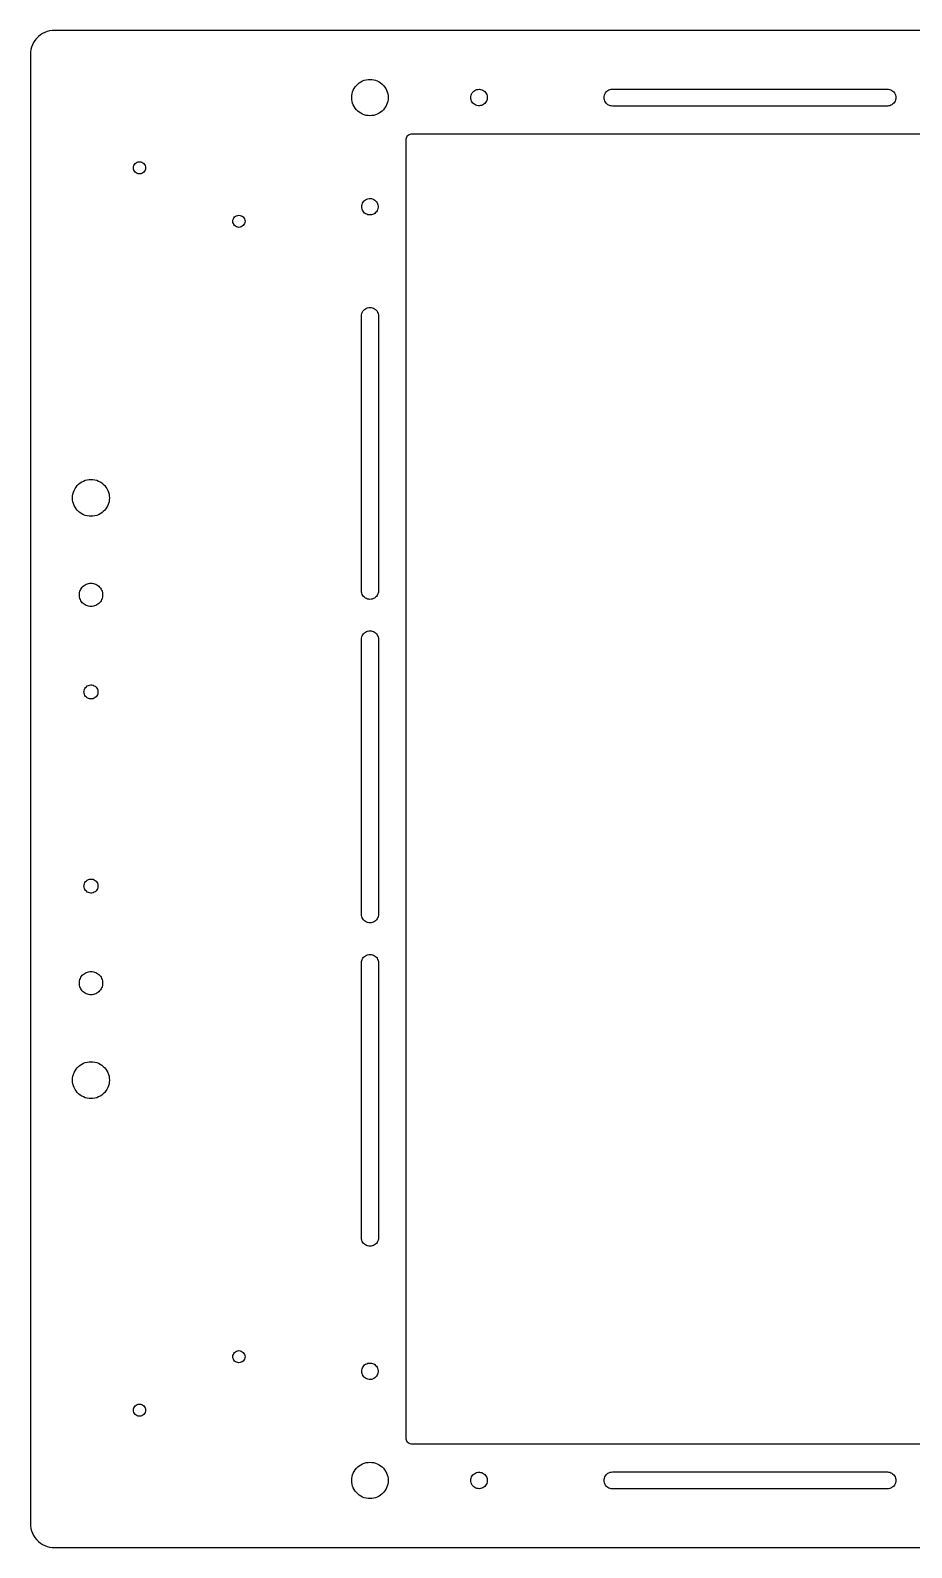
# Model space of a CAD drawing. Header units: metres. Extents: x -212 to 212, y -156 to 156.
# Drawn here: x -212.5 to -30.8, y -156.3 to 156.3 of the extents above; entities that cross this region are included whole.
import ezdxf

# ---------------------------------------------------------------- set-up
doc = ezdxf.new("R2010")
doc.units = ezdxf.units.M

msp = doc.modelspace()

# ---------------------------------------------------------------- linework, layer by layer
for p, q in [((-207.5, 156.35), (-208.023, 156.323)), ((207.5, 156.35), (-207.5, 156.35)), ((-212.068, 153.384), (-212.255, 152.895)), ((-211.83, 153.85), (-212.068, 153.384)), ((-211.545, 154.289), (-211.83, 153.85)), ((-211.216, 154.696), (-211.545, 154.289)), ((-210.846, 155.066), (-211.216, 154.696)), ((-210.439, 155.395), (-210.846, 155.066)), ((-210, 155.68), (-210.439, 155.395)), ((-209.534, 155.918), (-210, 155.68)), ((-209.045, 156.105), (-209.534, 155.918)), ((-208.54, 156.241), (-209.045, 156.105)), ((-208.023, 156.323), (-208.54, 156.241)), ((-212.473, 151.873), (-212.5, 151.35)), ((-212.5, 151.35), (-212.5, -151.35)), ((-212.391, 152.39), (-212.473, 151.873)), ((-212.255, 152.895), (-212.391, 152.39)), ((-146.066, 143.659), (-145.926, 144.025)), ((-145.926, 144.025), (-145.748, 144.375)), ((-145.748, 144.375), (-145.534, 144.704)), ((-145.534, 144.704), (-145.287, 145.009)), ((-145.287, 145.009), (-145.009, 145.287)), ((-145.009, 145.287), (-144.704, 145.534)), ((-144.704, 145.534), (-144.375, 145.748)), ((-144.375, 145.748), (-144.025, 145.926)), ((-144.025, 145.926), (-143.659, 146.066)), ((-143.659, 146.066), (-143.28, 146.168)), ((-143.28, 146.168), (-142.892, 146.229)), ((-142.892, 146.229), (-142.5, 146.25)), ((-142.5, 146.25), (-142.108, 146.229)), ((-142.108, 146.229), (-141.72, 146.168)), ((-141.72, 146.168), (-141.341, 146.066)), ((-141.341, 146.066), (-140.975, 145.926)), ((-140.975, 145.926), (-140.625, 145.748)), ((-140.625, 145.748), (-140.296, 145.534)), ((-140.296, 145.534), (-139.991, 145.287)), ((-139.991, 145.287), (-139.713, 145.009)), ((-139.713, 145.009), (-139.466, 144.704)), ((-139.466, 144.704), (-139.252, 144.375)), ((-139.252, 144.375), (-139.074, 144.025)), ((-139.074, 144.025), (-138.934, 143.659)), ((-121.087, 143.807), (-120.886, 143.951)), ((-120.886, 143.951), (-120.665, 144.065)), ((-120.665, 144.065), (-120.43, 144.145)), ((-120.43, 144.145), (-120.186, 144.19)), ((-120.186, 144.19), (-119.938, 144.199)), ((-119.938, 144.199), (-119.691, 144.172)), ((-119.691, 144.172), (-119.451, 144.109)), ((-119.451, 144.109), (-119.223, 144.012)), ((-119.223, 144.012), (-119.011, 143.883)), ((-119.011, 143.883), (-118.82, 143.724)), ((-93.646, 143.823), (-93.4461, 143.972)), ((-93.4461, 143.972), (-93.227, 144.092)), ((-93.227, 144.092), (-92.993, 144.179)), ((-92.993, 144.179), (-92.7491, 144.232)), ((-92.7491, 144.232), (-92.5, 144.25)), ((-92.5, 144.25), (-35.8333, 144.25)), ((-35.8333, 144.25), (-35.5843, 144.232)), ((-35.5843, 144.232), (-35.3403, 144.179)), ((-35.3403, 144.179), (-35.1064, 144.092)), ((-35.1064, 144.092), (-34.8872, 143.972)), ((-34.8872, 143.972), (-34.6873, 143.823)), ((-146.25, 142.5), (-146.229, 142.892)), ((-146.229, 142.108), (-146.25, 142.5)), ((-146.229, 142.892), (-146.168, 143.28)), ((-146.168, 141.72), (-146.229, 142.108)), ((-146.168, 143.28), (-146.066, 143.659)), ((-146.066, 141.341), (-146.168, 141.72)), ((-145.926, 140.975), (-146.066, 141.341)), ((-145.748, 140.625), (-145.926, 140.975)), ((-139.074, 140.975), (-139.252, 140.625)), ((-138.934, 141.341), (-139.074, 140.975)), ((-138.934, 143.659), (-138.832, 143.28)), ((-138.832, 141.72), (-138.934, 141.341)), ((-138.832, 143.28), (-138.771, 142.892)), ((-138.771, 142.108), (-138.832, 141.72)), ((-138.771, 142.892), (-138.75, 142.5)), ((-138.75, 142.5), (-138.771, 142.108)), ((-121.7, 142.5), (-121.682, 142.748)), ((-121.682, 142.252), (-121.7, 142.5)), ((-121.682, 142.748), (-121.628, 142.99)), ((-121.628, 142.01), (-121.682, 142.252)), ((-121.628, 142.99), (-121.539, 143.222)), ((-121.539, 141.778), (-121.628, 142.01)), ((-121.539, 143.222), (-121.418, 143.438)), ((-121.418, 141.562), (-121.539, 141.778)), ((-121.418, 143.438), (-121.266, 143.634)), ((-121.266, 141.366), (-121.418, 141.562)), ((-121.266, 143.634), (-121.087, 143.807)), ((-121.087, 141.193), (-121.266, 141.366)), ((-120.886, 141.049), (-121.087, 141.193)), ((-120.665, 140.935), (-120.886, 141.049)), ((-120.43, 140.855), (-120.665, 140.935)), ((-120.186, 140.81), (-120.43, 140.855)), ((-119.938, 140.801), (-120.186, 140.81)), ((-119.691, 140.828), (-119.938, 140.801)), ((-119.451, 140.891), (-119.691, 140.828)), ((-119.223, 140.988), (-119.451, 140.891)), ((-119.011, 141.117), (-119.223, 140.988)), ((-118.82, 141.276), (-119.011, 141.117)), ((-118.82, 143.724), (-118.654, 143.539)), ((-118.654, 141.461), (-118.82, 141.276)), ((-118.654, 143.539), (-118.518, 143.332)), ((-118.518, 141.668), (-118.654, 141.461)), ((-118.518, 143.332), (-118.412, 143.107)), ((-118.412, 141.893), (-118.518, 141.668)), ((-118.412, 143.107), (-118.341, 142.87)), ((-118.341, 142.13), (-118.412, 141.893)), ((-118.341, 142.87), (-118.305, 142.624)), ((-118.305, 142.376), (-118.341, 142.13)), ((-118.305, 142.624), (-118.305, 142.376)), ((-94.25, 142.5), (-94.2322, 142.749)), ((-94.2322, 142.251), (-94.25, 142.5)), ((-94.2322, 142.749), (-94.1791, 142.993)), ((-94.1791, 142.007), (-94.2322, 142.251)), ((-94.1791, 142.993), (-94.0919, 143.227)), ((-94.0919, 141.773), (-94.1791, 142.007)), ((-94.0919, 143.227), (-93.9722, 143.446)), ((-93.9722, 141.554), (-94.0919, 141.773)), ((-93.9722, 143.446), (-93.8226, 143.646)), ((-93.8226, 141.354), (-93.9722, 141.554)), ((-93.8226, 143.646), (-93.646, 143.823)), ((-93.646, 141.177), (-93.8226, 141.354)), ((-93.4461, 141.028), (-93.646, 141.177)), ((-93.227, 140.908), (-93.4461, 141.028)), ((-92.993, 140.821), (-93.227, 140.908)), ((-92.7491, 140.768), (-92.993, 140.821)), ((-92.5, 140.75), (-92.7491, 140.768)), ((-35.8333, 140.75), (-92.5, 140.75)), ((-35.5843, 140.768), (-35.8333, 140.75)), ((-35.3403, 140.821), (-35.5843, 140.768)), ((-35.1064, 140.908), (-35.3403, 140.821)), ((-34.8872, 141.028), (-35.1064, 140.908)), ((-34.6873, 141.177), (-34.8872, 141.028)), ((-34.6873, 143.823), (-34.5108, 143.646)), ((-34.5108, 141.354), (-34.6873, 141.177)), ((-34.5108, 143.646), (-34.3611, 143.446)), ((-34.3611, 141.554), (-34.5108, 141.354)), ((-34.3611, 143.446), (-34.2415, 143.227)), ((-34.2415, 141.773), (-34.3611, 141.554)), ((-34.2415, 143.227), (-34.1542, 142.993)), ((-34.1542, 142.007), (-34.2415, 141.773)), ((-34.1542, 142.993), (-34.1011, 142.749)), ((-34.1011, 142.251), (-34.1542, 142.007)), ((-34.1011, 142.749), (-34.0833, 142.5)), ((-34.0833, 142.5), (-34.1011, 142.251)), ((-145.534, 140.296), (-145.748, 140.625)), ((-145.287, 139.991), (-145.534, 140.296)), ((-145.009, 139.713), (-145.287, 139.991)), ((-144.704, 139.466), (-145.009, 139.713)), ((-144.375, 139.252), (-144.704, 139.466)), ((-144.025, 139.074), (-144.375, 139.252)), ((-143.659, 138.934), (-144.025, 139.074)), ((-143.28, 138.832), (-143.659, 138.934)), ((-142.892, 138.771), (-143.28, 138.832)), ((-142.5, 138.75), (-142.892, 138.771)), ((-142.108, 138.771), (-142.5, 138.75)), ((-141.72, 138.832), (-142.108, 138.771)), ((-141.341, 138.934), (-141.72, 138.832)), ((-140.975, 139.074), (-141.341, 138.934)), ((-140.625, 139.252), (-140.975, 139.074)), ((-140.296, 139.466), (-140.625, 139.252)), ((-139.991, 139.713), (-140.296, 139.466)), ((-139.713, 139.991), (-139.991, 139.713)), ((-139.466, 140.296), (-139.713, 139.991)), ((-139.252, 140.625), (-139.466, 140.296)), ((-134.901, 134.434), (-134.782, 134.623)), ((-134.782, 134.623), (-134.623, 134.782)), ((-134.623, 134.782), (-134.434, 134.901)), ((-134.434, 134.901), (-134.223, 134.975)), ((-134.223, 134.975), (-134, 135)), ((-134, 135), (134, 135)), ((-135, 134), (-134.975, 134.223)), ((-135, -134), (-135, 134)), ((-134.975, 134.223), (-134.901, 134.434)), ((-191.25, 128), (-191.226, 128.244)), ((-191.226, 128.244), (-191.155, 128.478)), ((-191.155, 128.478), (-191.039, 128.694)), ((-191.039, 128.694), (-190.884, 128.884)), ((-190.884, 128.884), (-190.694, 129.039)), ((-190.694, 129.039), (-190.478, 129.155)), ((-190.478, 129.155), (-190.244, 129.226)), ((-190.244, 129.226), (-190, 129.25)), ((-190, 129.25), (-189.756, 129.226)), ((-189.756, 129.226), (-189.522, 129.155)), ((-189.522, 129.155), (-189.306, 129.039)), ((-189.306, 129.039), (-189.116, 128.884)), ((-189.116, 128.884), (-188.961, 128.694)), ((-188.961, 128.694), (-188.845, 128.478)), ((-188.845, 128.478), (-188.774, 128.244)), ((-188.774, 128.244), (-188.75, 128)), ((-191.226, 127.756), (-191.25, 128)), ((-191.155, 127.522), (-191.226, 127.756)), ((-191.039, 127.306), (-191.155, 127.522)), ((-190.884, 127.116), (-191.039, 127.306)), ((-190.694, 126.961), (-190.884, 127.116)), ((-190.478, 126.845), (-190.694, 126.961)), ((-190.244, 126.774), (-190.478, 126.845)), ((-190, 126.75), (-190.244, 126.774)), ((-189.756, 126.774), (-190, 126.75)), ((-189.522, 126.845), (-189.756, 126.774)), ((-189.306, 126.961), (-189.522, 126.845)), ((-189.116, 127.116), (-189.306, 126.961)), ((-188.961, 127.306), (-189.116, 127.116)), ((-188.845, 127.522), (-188.961, 127.306)), ((-188.774, 127.756), (-188.845, 127.522)), ((-188.75, 128), (-188.774, 127.756)), ((-144.2, 120), (-144.182, 120.248)), ((-144.182, 119.752), (-144.2, 120)), ((-144.182, 120.248), (-144.128, 120.49)), ((-144.128, 119.51), (-144.182, 119.752)), ((-144.128, 120.49), (-144.039, 120.722)), ((-144.039, 119.278), (-144.128, 119.51)), ((-144.039, 120.722), (-143.918, 120.938)), ((-143.918, 119.062), (-144.039, 119.278)), ((-143.918, 120.938), (-143.766, 121.134)), ((-143.766, 118.866), (-143.918, 119.062)), ((-143.766, 121.134), (-143.587, 121.307)), ((-143.587, 118.693), (-143.766, 118.866)), ((-143.587, 121.307), (-143.386, 121.451)), ((-143.386, 121.451), (-143.165, 121.565)), ((-143.165, 121.565), (-142.93, 121.645)), ((-142.93, 121.645), (-142.686, 121.69)), ((-142.686, 121.69), (-142.438, 121.699)), ((-142.438, 121.699), (-142.191, 121.672)), ((-142.191, 121.672), (-141.951, 121.609)), ((-141.951, 121.609), (-141.723, 121.512)), ((-141.723, 121.512), (-141.511, 121.383)), ((-141.511, 121.383), (-141.32, 121.224)), ((-141.32, 121.224), (-141.154, 121.039)), ((-141.154, 118.961), (-141.32, 118.776)), ((-141.154, 121.039), (-141.018, 120.832)), ((-141.018, 119.168), (-141.154, 118.961)), ((-141.018, 120.832), (-140.912, 120.607)), ((-140.912, 119.393), (-141.018, 119.168)), ((-140.912, 120.607), (-140.841, 120.37)), ((-140.841, 119.63), (-140.912, 119.393)), ((-140.841, 120.37), (-140.805, 120.124)), ((-140.805, 119.876), (-140.841, 119.63)), ((-140.805, 120.124), (-140.805, 119.876)), ((-170.75, 117), (-170.726, 117.244)), ((-170.726, 116.756), (-170.75, 117)), ((-170.726, 117.244), (-170.655, 117.478)), ((-170.655, 116.522), (-170.726, 116.756)), ((-170.655, 117.478), (-170.539, 117.694)), ((-170.539, 116.306), (-170.655, 116.522)), ((-170.539, 117.694), (-170.384, 117.884)), ((-170.384, 116.116), (-170.539, 116.306)), ((-170.384, 117.884), (-170.194, 118.039)), ((-170.194, 115.961), (-170.384, 116.116)), ((-170.194, 118.039), (-169.978, 118.155)), ((-169.978, 115.845), (-170.194, 115.961)), ((-169.978, 118.155), (-169.744, 118.226)), ((-169.744, 115.774), (-169.978, 115.845)), ((-169.744, 118.226), (-169.5, 118.25)), ((-169.5, 115.75), (-169.744, 115.774)), ((-169.5, 118.25), (-169.256, 118.226)), ((-169.256, 115.774), (-169.5, 115.75)), ((-169.256, 118.226), (-169.022, 118.155)), ((-169.022, 115.845), (-169.256, 115.774)), ((-169.022, 118.155), (-168.806, 118.039)), ((-168.806, 115.961), (-169.022, 115.845)), ((-168.806, 118.039), (-168.616, 117.884)), ((-168.616, 116.116), (-168.806, 115.961)), ((-168.616, 117.884), (-168.461, 117.694)), ((-168.461, 116.306), (-168.616, 116.116)), ((-168.461, 117.694), (-168.345, 117.478)), ((-168.345, 116.522), (-168.461, 116.306)), ((-168.345, 117.478), (-168.274, 117.244)), ((-168.274, 116.756), (-168.345, 116.522)), ((-168.274, 117.244), (-168.25, 117)), ((-168.25, 117), (-168.274, 116.756)), ((-143.386, 118.549), (-143.587, 118.693)), ((-143.165, 118.435), (-143.386, 118.549)), ((-142.93, 118.355), (-143.165, 118.435)), ((-142.686, 118.31), (-142.93, 118.355)), ((-142.438, 118.301), (-142.686, 118.31)), ((-142.191, 118.328), (-142.438, 118.301)), ((-141.951, 118.391), (-142.191, 118.328)), ((-141.723, 118.488), (-141.951, 118.391)), ((-141.511, 118.617), (-141.723, 118.488)), ((-141.32, 118.776), (-141.511, 118.617)), ((-144.25, 97.5), (-144.232, 97.7491)), ((-144.25, 40.8333), (-144.25, 97.5)), ((-144.232, 97.7491), (-144.179, 97.993)), ((-144.179, 97.993), (-144.092, 98.227)), ((-144.092, 98.227), (-143.972, 98.4461)), ((-143.972, 98.4461), (-143.823, 98.646)), ((-143.823, 98.646), (-143.646, 98.8226)), ((-143.646, 98.8226), (-143.446, 98.9722)), ((-143.446, 98.9722), (-143.227, 99.0919)), ((-143.227, 99.0919), (-142.993, 99.1791)), ((-142.993, 99.1791), (-142.749, 99.2322)), ((-142.749, 99.2322), (-142.5, 99.25)), ((-142.5, 99.25), (-142.251, 99.2322)), ((-142.251, 99.2322), (-142.007, 99.1791)), ((-142.007, 99.1791), (-141.773, 99.0919)), ((-141.773, 99.0919), (-141.554, 98.9722)), ((-141.554, 98.9722), (-141.354, 98.8226)), ((-141.354, 98.8226), (-141.177, 98.646)), ((-141.177, 98.646), (-141.028, 98.4461)), ((-141.028, 98.4461), (-140.908, 98.227)), ((-140.908, 98.227), (-140.821, 97.993)), ((-140.821, 97.993), (-140.768, 97.7491)), ((-140.768, 97.7491), (-140.75, 97.5)), ((-140.75, 97.5), (-140.75, 40.8333)), ((-203.074, 62.2336), (-202.824, 62.5427)), ((-202.824, 62.5427), (-202.543, 62.8239)), ((-202.543, 62.8239), (-202.234, 63.0743)), ((-202.234, 63.0743), (-201.9, 63.2909)), ((-201.9, 63.2909), (-201.546, 63.4715)), ((-201.546, 63.4715), (-201.174, 63.614)), ((-201.174, 63.614), (-200.79, 63.7169)), ((-200.79, 63.7169), (-200.397, 63.7792)), ((-200.397, 63.7792), (-200, 63.8)), ((-200, 63.8), (-199.603, 63.7792)), ((-199.603, 63.7792), (-199.21, 63.7169)), ((-199.21, 63.7169), (-198.826, 63.614)), ((-198.826, 63.614), (-198.454, 63.4715)), ((-198.454, 63.4715), (-198.1, 63.2909)), ((-198.1, 63.2909), (-197.766, 63.0743)), ((-197.766, 63.0743), (-197.457, 62.8239)), ((-197.457, 62.8239), (-197.176, 62.5427)), ((-197.176, 62.5427), (-196.926, 62.2336)), ((-203.8, 60), (-203.779, 60.3972)), ((-203.779, 59.6028), (-203.8, 60)), ((-203.779, 60.3972), (-203.717, 60.7901)), ((-203.717, 59.2099), (-203.779, 59.6028)), ((-203.717, 60.7901), (-203.614, 61.1743)), ((-203.614, 61.1743), (-203.471, 61.5456)), ((-203.471, 61.5456), (-203.291, 61.9)), ((-203.291, 61.9), (-203.074, 62.2336)), ((-196.926, 62.2336), (-196.709, 61.9)), ((-196.709, 61.9), (-196.529, 61.5456)), ((-196.529, 61.5456), (-196.386, 61.1743)), ((-196.386, 61.1743), (-196.283, 60.7901)), ((-196.283, 60.7901), (-196.221, 60.3972)), ((-196.221, 59.6028), (-196.283, 59.2099)), ((-196.221, 60.3972), (-196.2, 60)), ((-196.2, 60), (-196.221, 59.6028)), ((-203.614, 58.8257), (-203.717, 59.2099)), ((-203.471, 58.4544), (-203.614, 58.8257)), ((-203.291, 58.1), (-203.471, 58.4544)), ((-203.074, 57.7664), (-203.291, 58.1)), ((-202.824, 57.4573), (-203.074, 57.7664)), ((-202.543, 57.176), (-202.824, 57.4573)), ((-202.234, 56.9257), (-202.543, 57.176)), ((-201.9, 56.7091), (-202.234, 56.9257)), ((-201.546, 56.5285), (-201.9, 56.7091)), ((-201.174, 56.386), (-201.546, 56.5285)), ((-200.79, 56.283), (-201.174, 56.386)), ((-198.826, 56.386), (-199.21, 56.283)), ((-198.454, 56.5285), (-198.826, 56.386)), ((-198.1, 56.7091), (-198.454, 56.5285)), ((-197.766, 56.9257), (-198.1, 56.7091)), ((-197.457, 57.176), (-197.766, 56.9257)), ((-197.176, 57.4573), (-197.457, 57.176)), ((-196.926, 57.7664), (-197.176, 57.4573)), ((-196.709, 58.1), (-196.926, 57.7664)), ((-196.529, 58.4544), (-196.709, 58.1)), ((-196.386, 58.8257), (-196.529, 58.4544)), ((-196.283, 59.2099), (-196.386, 58.8257)), ((-200.397, 56.2208), (-200.79, 56.283)), ((-200, 56.2), (-200.397, 56.2208)), ((-199.603, 56.2208), (-200, 56.2)), ((-199.21, 56.283), (-199.603, 56.2208)), ((-202.348, 40.499), (-202.283, 40.7416)), ((-202.283, 40.7416), (-202.193, 40.9762)), ((-202.193, 40.9762), (-202.078, 41.2)), ((-202.078, 41.2), (-201.942, 41.4107)), ((-201.942, 41.4107), (-201.784, 41.6059)), ((-201.784, 41.6059), (-201.606, 41.7835)), ((-201.606, 41.7835), (-201.411, 41.9416)), ((-201.411, 41.9416), (-201.2, 42.0785)), ((-201.2, 42.0785), (-200.976, 42.1925)), ((-200.976, 42.1925), (-200.742, 42.2825)), ((-200.742, 42.2825), (-200.499, 42.3475)), ((-200.499, 42.3475), (-200.251, 42.3868)), ((-200.251, 42.3868), (-200, 42.4)), ((-200, 42.4), (-199.749, 42.3868)), ((-199.749, 42.3868), (-199.501, 42.3475)), ((-199.501, 42.3475), (-199.258, 42.2825)), ((-199.258, 42.2825), (-199.024, 42.1925)), ((-199.024, 42.1925), (-198.8, 42.0785)), ((-198.8, 42.0785), (-198.589, 41.9416)), ((-198.589, 41.9416), (-198.394, 41.7835)), ((-198.394, 41.7835), (-198.216, 41.6059)), ((-198.216, 41.6059), (-198.058, 41.4107)), ((-198.058, 41.4107), (-197.922, 41.2)), ((-197.922, 41.2), (-197.807, 40.9762)), ((-197.807, 40.9762), (-197.717, 40.7416)), ((-197.717, 40.7416), (-197.652, 40.499)), ((-144.232, 40.5843), (-144.25, 40.8333)), ((-140.75, 40.8333), (-140.768, 40.5843)), ((-202.4, 40), (-202.387, 40.2509)), ((-202.387, 39.7491), (-202.4, 40)), ((-202.387, 40.2509), (-202.348, 40.499)), ((-202.348, 39.501), (-202.387, 39.7491)), ((-202.283, 39.2583), (-202.348, 39.501)), ((-202.193, 39.0238), (-202.283, 39.2583)), ((-202.078, 38.8), (-202.193, 39.0238)), ((-201.942, 38.5893), (-202.078, 38.8)), ((-201.784, 38.3941), (-201.942, 38.5893)), ((-201.606, 38.2164), (-201.784, 38.3941)), ((-201.411, 38.0583), (-201.606, 38.2164)), ((-201.2, 37.9215), (-201.411, 38.0583)), ((-200.976, 37.8075), (-201.2, 37.9215)), ((-200.742, 37.7175), (-200.976, 37.8075)), ((-200.499, 37.6524), (-200.742, 37.7175)), ((-200.251, 37.6131), (-200.499, 37.6524)), ((-200, 37.6), (-200.251, 37.6131)), ((-199.749, 37.6131), (-200, 37.6)), ((-199.501, 37.6524), (-199.749, 37.6131)), ((-199.258, 37.7175), (-199.501, 37.6524)), ((-199.024, 37.8075), (-199.258, 37.7175)), ((-198.8, 37.9215), (-199.024, 37.8075)), ((-198.589, 38.0583), (-198.8, 37.9215)), ((-198.394, 38.2164), (-198.589, 38.0583)), ((-198.216, 38.3941), (-198.394, 38.2164)), ((-198.058, 38.5893), (-198.216, 38.3941)), ((-197.922, 38.8), (-198.058, 38.5893)), ((-197.807, 39.0238), (-197.922, 38.8)), ((-197.717, 39.2583), (-197.807, 39.0238)), ((-197.652, 39.501), (-197.717, 39.2583)), ((-197.652, 40.499), (-197.613, 40.2509)), ((-197.613, 39.7491), (-197.652, 39.501)), ((-197.613, 40.2509), (-197.6, 40)), ((-197.6, 40), (-197.613, 39.7491)), ((-144.179, 40.3403), (-144.232, 40.5843)), ((-144.092, 40.1064), (-144.179, 40.3403)), ((-143.972, 39.8872), (-144.092, 40.1064)), ((-143.823, 39.6873), (-143.972, 39.8872)), ((-143.646, 39.5108), (-143.823, 39.6873)), ((-143.446, 39.3611), (-143.646, 39.5108)), ((-143.227, 39.2415), (-143.446, 39.3611)), ((-142.993, 39.1542), (-143.227, 39.2415)), ((-142.749, 39.1011), (-142.993, 39.1542)), ((-142.5, 39.0833), (-142.749, 39.1011)), ((-142.251, 39.1011), (-142.5, 39.0833)), ((-142.007, 39.1542), (-142.251, 39.1011)), ((-141.773, 39.2415), (-142.007, 39.1542)), ((-141.554, 39.3611), (-141.773, 39.2415)), ((-141.354, 39.5108), (-141.554, 39.3611)), ((-141.177, 39.6873), (-141.354, 39.5108)), ((-141.028, 39.8872), (-141.177, 39.6873)), ((-140.908, 40.1064), (-141.028, 39.8872)), ((-140.821, 40.3403), (-140.908, 40.1064)), ((-140.768, 40.5843), (-140.821, 40.3403)), ((-144.232, 31.0824), (-144.179, 31.3264)), ((-144.179, 31.3264), (-144.092, 31.5603)), ((-144.092, 31.5603), (-143.972, 31.7794)), ((-143.972, 31.7794), (-143.823, 31.9793)), ((-143.823, 31.9793), (-143.646, 32.1559)), ((-143.646, 32.1559), (-143.446, 32.3055)), ((-143.446, 32.3055), (-143.227, 32.4252)), ((-143.227, 32.4252), (-142.993, 32.5124)), ((-142.993, 32.5124), (-142.749, 32.5655)), ((-142.749, 32.5655), (-142.5, 32.5833)), ((-142.5, 32.5833), (-142.251, 32.5655)), ((-142.251, 32.5655), (-142.007, 32.5124)), ((-142.007, 32.5124), (-141.773, 32.4252)), ((-141.773, 32.4252), (-141.554, 32.3055)), ((-141.554, 32.3055), (-141.354, 32.1559)), ((-141.354, 32.1559), (-141.177, 31.9793)), ((-141.177, 31.9793), (-141.028, 31.7794)), ((-141.028, 31.7794), (-140.908, 31.5603)), ((-140.908, 31.5603), (-140.821, 31.3264)), ((-140.821, 31.3264), (-140.768, 31.0824)), ((-144.25, 30.8333), (-144.232, 31.0824)), ((-144.25, -25.8333), (-144.25, 30.8333)), ((-140.768, 31.0824), (-140.75, 30.8333)), ((-140.75, 30.8333), (-140.75, -25.8333)), ((-201.45, 20), (-201.429, 20.245)), ((-201.429, 19.7549), (-201.45, 20)), ((-201.429, 20.245), (-201.367, 20.483)), ((-201.367, 19.5169), (-201.429, 19.7549)), ((-201.367, 20.483), (-201.266, 20.7072)), ((-201.266, 19.2928), (-201.367, 19.5169)), ((-201.266, 20.7072), (-201.128, 20.9109)), ((-201.128, 19.0891), (-201.266, 19.2928)), ((-201.128, 20.9109), (-200.958, 21.0885)), ((-200.958, 18.9115), (-201.128, 19.0891)), ((-200.958, 21.0885), (-200.76, 21.2347)), ((-200.76, 18.7653), (-200.958, 18.9115)), ((-200.76, 21.2347), (-200.541, 21.3454)), ((-200.541, 18.6546), (-200.76, 18.7653)), ((-200.541, 21.3454), (-200.305, 21.4174)), ((-200.305, 21.4174), (-200.062, 21.4487)), ((-200.062, 21.4487), (-199.816, 21.4382)), ((-199.816, 21.4382), (-199.575, 21.3864)), ((-199.575, 21.3864), (-199.347, 21.2947)), ((-199.347, 21.2947), (-199.138, 21.1658)), ((-199.138, 18.8342), (-199.347, 18.7052)), ((-199.138, 21.1658), (-198.953, 21.0033)), ((-198.953, 18.9967), (-199.138, 18.8342)), ((-198.953, 21.0033), (-198.799, 20.812)), ((-198.799, 19.188), (-198.953, 18.9967)), ((-198.799, 20.812), (-198.679, 20.5972)), ((-198.679, 19.4027), (-198.799, 19.188)), ((-198.679, 20.5972), (-198.597, 20.3654)), ((-198.597, 19.6346), (-198.679, 19.4027)), ((-198.597, 20.3654), (-198.555, 20.123)), ((-198.555, 19.877), (-198.597, 19.6346)), ((-198.555, 20.123), (-198.555, 19.877)), ((-200.305, 18.5825), (-200.541, 18.6546)), ((-200.062, 18.5513), (-200.305, 18.5825)), ((-199.816, 18.5617), (-200.062, 18.5513)), ((-199.575, 18.6136), (-199.816, 18.5617)), ((-199.347, 18.7052), (-199.575, 18.6136)), ((-200.76, -18.7653), (-200.541, -18.6546)), ((-200.541, -18.6546), (-200.305, -18.5825)), ((-200.305, -18.5825), (-200.062, -18.5513)), ((-200.062, -18.5513), (-199.816, -18.5617)), ((-199.816, -18.5617), (-199.575, -18.6136)), ((-199.575, -18.6136), (-199.347, -18.7052)), ((-199.347, -18.7052), (-199.138, -18.8342)), ((-201.45, -20), (-201.429, -19.7549)), ((-201.429, -20.245), (-201.45, -20)), ((-201.429, -19.7549), (-201.367, -19.5169)), ((-201.367, -20.483), (-201.429, -20.245)), ((-201.367, -19.5169), (-201.266, -19.2928)), ((-201.266, -20.7072), (-201.367, -20.483)), ((-201.266, -19.2928), (-201.128, -19.0891)), ((-201.128, -20.9109), (-201.266, -20.7072)), ((-201.128, -19.0891), (-200.958, -18.9115)), ((-200.958, -21.0885), (-201.128, -20.9109)), ((-200.958, -18.9115), (-200.76, -18.7653)), ((-200.76, -21.2347), (-200.958, -21.0885)), ((-200.541, -21.3454), (-200.76, -21.2347)), ((-200.305, -21.4174), (-200.541, -21.3454)), ((-200.062, -21.4487), (-200.305, -21.4174)), ((-199.816, -21.4382), (-200.062, -21.4487)), ((-199.575, -21.3864), (-199.816, -21.4382)), ((-199.347, -21.2947), (-199.575, -21.3864)), ((-199.138, -21.1658), (-199.347, -21.2947)), ((-199.138, -18.8342), (-198.953, -18.9967)), ((-198.953, -21.0033), (-199.138, -21.1658)), ((-198.953, -18.9967), (-198.799, -19.188)), ((-198.799, -20.812), (-198.953, -21.0033)), ((-198.799, -19.188), (-198.679, -19.4027)), ((-198.679, -20.5972), (-198.799, -20.812)), ((-198.679, -19.4027), (-198.597, -19.6346)), ((-198.597, -20.3654), (-198.679, -20.5972)), ((-198.597, -19.6346), (-198.555, -19.877)), ((-198.555, -20.123), (-198.597, -20.3654)), ((-198.555, -19.877), (-198.555, -20.123)), ((-144.232, -26.0824), (-144.25, -25.8333)), ((-144.179, -26.3264), (-144.232, -26.0824)), ((-144.092, -26.5603), (-144.179, -26.3264)), ((-143.972, -26.7794), (-144.092, -26.5603)), ((-143.823, -26.9793), (-143.972, -26.7794)), ((-143.646, -27.1559), (-143.823, -26.9793)), ((-143.446, -27.3055), (-143.646, -27.1559)), ((-143.227, -27.4252), (-143.446, -27.3055)), ((-142.993, -27.5124), (-143.227, -27.4252)), ((-142.749, -27.5655), (-142.993, -27.5124)), ((-142.5, -27.5833), (-142.749, -27.5655)), ((-142.251, -27.5655), (-142.5, -27.5833)), ((-142.007, -27.5124), (-142.251, -27.5655)), ((-141.773, -27.4252), (-142.007, -27.5124)), ((-141.554, -27.3055), (-141.773, -27.4252)), ((-141.354, -27.1559), (-141.554, -27.3055)), ((-141.177, -26.9793), (-141.354, -27.1559)), ((-141.028, -26.7794), (-141.177, -26.9793)), ((-140.908, -26.5603), (-141.028, -26.7794)), ((-140.821, -26.3264), (-140.908, -26.5603)), ((-140.768, -26.0824), (-140.821, -26.3264)), ((-140.75, -25.8333), (-140.768, -26.0824)), ((-143.646, -34.5108), (-143.446, -34.3611)), ((-143.446, -34.3611), (-143.227, -34.2415)), ((-143.227, -34.2415), (-142.993, -34.1542)), ((-142.993, -34.1542), (-142.749, -34.1011)), ((-142.749, -34.1011), (-142.5, -34.0833)), ((-142.5, -34.0833), (-142.251, -34.1011)), ((-142.251, -34.1011), (-142.007, -34.1542)), ((-142.007, -34.1542), (-141.773, -34.2415)), ((-141.773, -34.2415), (-141.554, -34.3611)), ((-141.554, -34.3611), (-141.354, -34.5108)), ((-144.25, -35.8333), (-144.232, -35.5843)), ((-144.25, -92.5), (-144.25, -35.8333)), ((-144.232, -35.5843), (-144.179, -35.3403)), ((-144.179, -35.3403), (-144.092, -35.1064)), ((-144.092, -35.1064), (-143.972, -34.8872)), ((-143.972, -34.8872), (-143.823, -34.6873)), ((-143.823, -34.6873), (-143.646, -34.5108)), ((-141.354, -34.5108), (-141.177, -34.6873)), ((-141.177, -34.6873), (-141.028, -34.8872)), ((-141.028, -34.8872), (-140.908, -35.1064)), ((-140.908, -35.1064), (-140.821, -35.3403)), ((-140.821, -35.3403), (-140.768, -35.5843)), ((-140.768, -35.5843), (-140.75, -35.8333)), ((-140.75, -35.8333), (-140.75, -92.5)), ((-202.4, -40), (-202.387, -39.7491)), ((-202.387, -40.2509), (-202.4, -40)), ((-202.387, -39.7491), (-202.348, -39.501)), ((-202.348, -40.499), (-202.387, -40.2509)), ((-202.348, -39.501), (-202.283, -39.2583)), ((-202.283, -40.7416), (-202.348, -40.499)), ((-202.283, -39.2583), (-202.193, -39.0238)), ((-202.193, -39.0238), (-202.078, -38.8)), ((-202.078, -38.8), (-201.942, -38.5893)), ((-201.942, -38.5893), (-201.784, -38.3941)), ((-201.784, -38.3941), (-201.606, -38.2164)), ((-201.606, -38.2164), (-201.411, -38.0583)), ((-201.411, -38.0583), (-201.2, -37.9215)), ((-201.2, -37.9215), (-200.976, -37.8075)), ((-200.976, -37.8075), (-200.742, -37.7175)), ((-200.742, -37.7175), (-200.499, -37.6524)), ((-200.499, -37.6524), (-200.251, -37.6131)), ((-200.251, -37.6131), (-200, -37.6)), ((-200, -37.6), (-199.749, -37.6131)), ((-199.749, -37.6131), (-199.501, -37.6524)), ((-199.501, -37.6524), (-199.258, -37.7175)), ((-199.258, -37.7175), (-199.024, -37.8075)), ((-199.024, -37.8075), (-198.8, -37.9215)), ((-198.8, -37.9215), (-198.589, -38.0583)), ((-198.589, -38.0583), (-198.394, -38.2164)), ((-198.394, -38.2164), (-198.216, -38.3941)), ((-198.216, -38.3941), (-198.058, -38.5893)), ((-198.058, -38.5893), (-197.922, -38.8)), ((-197.922, -38.8), (-197.807, -39.0238)), ((-197.807, -39.0238), (-197.717, -39.2583)), ((-197.717, -39.2583), (-197.652, -39.501)), ((-197.652, -40.499), (-197.717, -40.7416)), ((-197.652, -39.501), (-197.613, -39.7491)), ((-197.613, -40.2509), (-197.652, -40.499)), ((-197.613, -39.7491), (-197.6, -40)), ((-197.6, -40), (-197.613, -40.2509)), ((-202.193, -40.9762), (-202.283, -40.7416)), ((-202.078, -41.2), (-202.193, -40.9762)), ((-201.942, -41.4107), (-202.078, -41.2)), ((-201.784, -41.6059), (-201.942, -41.4107)), ((-201.606, -41.7835), (-201.784, -41.6059)), ((-201.411, -41.9416), (-201.606, -41.7835)), ((-201.2, -42.0785), (-201.411, -41.9416)), ((-200.976, -42.1925), (-201.2, -42.0785)), ((-200.742, -42.2825), (-200.976, -42.1925)), ((-200.499, -42.3475), (-200.742, -42.2825)), ((-200.251, -42.3868), (-200.499, -42.3475)), ((-200, -42.4), (-200.251, -42.3868)), ((-199.749, -42.3868), (-200, -42.4)), ((-199.501, -42.3475), (-199.749, -42.3868)), ((-199.258, -42.2825), (-199.501, -42.3475)), ((-199.024, -42.1925), (-199.258, -42.2825)), ((-198.8, -42.0785), (-199.024, -42.1925)), ((-198.589, -41.9416), (-198.8, -42.0785)), ((-198.394, -41.7835), (-198.589, -41.9416)), ((-198.216, -41.6059), (-198.394, -41.7835)), ((-198.058, -41.4107), (-198.216, -41.6059)), ((-197.922, -41.2), (-198.058, -41.4107)), ((-197.807, -40.9762), (-197.922, -41.2)), ((-197.717, -40.7416), (-197.807, -40.9762)), ((-201.174, -56.386), (-200.79, -56.283)), ((-200.79, -56.283), (-200.397, -56.2208)), ((-200.397, -56.2208), (-200, -56.2)), ((-200, -56.2), (-199.603, -56.2208)), ((-199.603, -56.2208), (-199.21, -56.283)), ((-199.21, -56.283), (-198.826, -56.386)), ((-203.779, -59.6028), (-203.717, -59.2099)), ((-203.717, -59.2099), (-203.614, -58.8257)), ((-203.614, -58.8257), (-203.471, -58.4544)), ((-203.471, -58.4544), (-203.291, -58.1)), ((-203.291, -58.1), (-203.074, -57.7664)), ((-203.074, -57.7664), (-202.824, -57.4573)), ((-202.824, -57.4573), (-202.543, -57.176)), ((-202.543, -57.176), (-202.234, -56.9257)), ((-202.234, -56.9257), (-201.9, -56.7091)), ((-201.9, -56.7091), (-201.546, -56.5285)), ((-201.546, -56.5285), (-201.174, -56.386)), ((-198.826, -56.386), (-198.454, -56.5285)), ((-198.454, -56.5285), (-198.1, -56.7091)), ((-198.1, -56.7091), (-197.766, -56.9257)), ((-197.766, -56.9257), (-197.457, -57.176)), ((-197.457, -57.176), (-197.176, -57.4573)), ((-197.176, -57.4573), (-196.926, -57.7664)), ((-196.926, -57.7664), (-196.709, -58.1)), ((-196.709, -58.1), (-196.529, -58.4544)), ((-196.529, -58.4544), (-196.386, -58.8257)), ((-196.386, -58.8257), (-196.283, -59.2099)), ((-196.283, -59.2099), (-196.221, -59.6028)), ((-203.8, -60), (-203.779, -59.6028)), ((-203.779, -60.3972), (-203.8, -60)), ((-203.717, -60.7901), (-203.779, -60.3972)), ((-203.614, -61.1743), (-203.717, -60.7901)), ((-203.471, -61.5456), (-203.614, -61.1743)), ((-203.291, -61.9), (-203.471, -61.5456)), ((-203.074, -62.2336), (-203.291, -61.9)), ((-202.824, -62.5427), (-203.074, -62.2336)), ((-196.926, -62.2336), (-197.176, -62.5427)), ((-196.709, -61.9), (-196.926, -62.2336)), ((-196.529, -61.5456), (-196.709, -61.9)), ((-196.386, -61.1743), (-196.529, -61.5456)), ((-196.283, -60.7901), (-196.386, -61.1743)), ((-196.221, -60.3972), (-196.283, -60.7901)), ((-196.221, -59.6028), (-196.2, -60)), ((-196.2, -60), (-196.221, -60.3972)), ((-202.543, -62.8239), (-202.824, -62.5427)), ((-202.234, -63.0743), (-202.543, -62.8239)), ((-201.9, -63.2909), (-202.234, -63.0743)), ((-201.546, -63.4715), (-201.9, -63.2909)), ((-201.174, -63.614), (-201.546, -63.4715)), ((-200.79, -63.7169), (-201.174, -63.614)), ((-200.397, -63.7792), (-200.79, -63.7169)), ((-200, -63.8), (-200.397, -63.7792)), ((-199.603, -63.7792), (-200, -63.8)), ((-199.21, -63.7169), (-199.603, -63.7792)), ((-198.826, -63.614), (-199.21, -63.7169)), ((-198.454, -63.4715), (-198.826, -63.614)), ((-198.1, -63.2909), (-198.454, -63.4715)), ((-197.766, -63.0743), (-198.1, -63.2909)), ((-197.457, -62.8239), (-197.766, -63.0743)), ((-197.176, -62.5427), (-197.457, -62.8239)), ((-144.232, -92.7491), (-144.25, -92.5)), ((-144.179, -92.993), (-144.232, -92.7491)), ((-144.092, -93.227), (-144.179, -92.993)), ((-143.972, -93.4461), (-144.092, -93.227)), ((-143.823, -93.646), (-143.972, -93.4461)), ((-143.646, -93.8226), (-143.823, -93.646)), ((-141.177, -93.646), (-141.354, -93.8226)), ((-141.028, -93.4461), (-141.177, -93.646)), ((-140.908, -93.227), (-141.028, -93.4461)), ((-140.821, -92.993), (-140.908, -93.227)), ((-140.768, -92.7491), (-140.821, -92.993)), ((-140.75, -92.5), (-140.768, -92.7491)), ((-143.446, -93.9722), (-143.646, -93.8226)), ((-143.227, -94.0919), (-143.446, -93.9722)), ((-142.993, -94.1791), (-143.227, -94.0919)), ((-142.749, -94.2322), (-142.993, -94.1791)), ((-142.5, -94.25), (-142.749, -94.2322)), ((-142.251, -94.2322), (-142.5, -94.25)), ((-142.007, -94.1791), (-142.251, -94.2322)), ((-141.773, -94.0919), (-142.007, -94.1791)), ((-141.554, -93.9722), (-141.773, -94.0919)), ((-141.354, -93.8226), (-141.554, -93.9722)), ((-170.75, -117), (-170.726, -116.756)), ((-170.726, -117.244), (-170.75, -117)), ((-170.726, -116.756), (-170.655, -116.522)), ((-170.655, -117.478), (-170.726, -117.244)), ((-170.655, -116.522), (-170.539, -116.306)), ((-170.539, -117.694), (-170.655, -117.478)), ((-170.539, -116.306), (-170.384, -116.116)), ((-170.384, -117.884), (-170.539, -117.694)), ((-170.384, -116.116), (-170.194, -115.961)), ((-170.194, -118.039), (-170.384, -117.884)), ((-170.194, -115.961), (-169.978, -115.845)), ((-169.978, -118.155), (-170.194, -118.039)), ((-169.978, -115.845), (-169.744, -115.774)), ((-169.744, -118.226), (-169.978, -118.155)), ((-169.744, -115.774), (-169.5, -115.75)), ((-169.5, -118.25), (-169.744, -118.226)), ((-169.5, -115.75), (-169.256, -115.774)), ((-169.256, -118.226), (-169.5, -118.25)), ((-169.256, -115.774), (-169.022, -115.845)), ((-169.022, -118.155), (-169.256, -118.226)), ((-169.022, -115.845), (-168.806, -115.961)), ((-168.806, -118.039), (-169.022, -118.155)), ((-168.806, -115.961), (-168.616, -116.116)), ((-168.616, -117.884), (-168.806, -118.039)), ((-168.616, -116.116), (-168.461, -116.306)), ((-168.461, -117.694), (-168.616, -117.884)), ((-168.461, -116.306), (-168.345, -116.522)), ((-168.345, -117.478), (-168.461, -117.694)), ((-168.345, -116.522), (-168.274, -116.756)), ((-168.274, -117.244), (-168.345, -117.478)), ((-168.274, -116.756), (-168.25, -117)), ((-168.25, -117), (-168.274, -117.244)), ((-143.766, -118.866), (-143.587, -118.693)), ((-143.587, -118.693), (-143.386, -118.549)), ((-143.386, -118.549), (-143.165, -118.435)), ((-143.165, -118.435), (-142.93, -118.355)), ((-142.93, -118.355), (-142.686, -118.31)), ((-142.686, -118.31), (-142.438, -118.301)), ((-142.438, -118.301), (-142.191, -118.328)), ((-142.191, -118.328), (-141.951, -118.391)), ((-141.951, -118.391), (-141.723, -118.488)), ((-141.723, -118.488), (-141.511, -118.617)), ((-141.511, -118.617), (-141.32, -118.776)), ((-141.32, -118.776), (-141.154, -118.961)), ((-144.2, -120), (-144.182, -119.752)), ((-144.182, -120.248), (-144.2, -120)), ((-144.182, -119.752), (-144.128, -119.51)), ((-144.128, -120.49), (-144.182, -120.248)), ((-144.128, -119.51), (-144.039, -119.278)), ((-144.039, -120.722), (-144.128, -120.49)), ((-144.039, -119.278), (-143.918, -119.062)), ((-143.918, -120.938), (-144.039, -120.722)), ((-143.918, -119.062), (-143.766, -118.866)), ((-143.766, -121.134), (-143.918, -120.938)), ((-143.587, -121.307), (-143.766, -121.134)), ((-143.386, -121.451), (-143.587, -121.307)), ((-143.165, -121.565), (-143.386, -121.451)), ((-142.93, -121.645), (-143.165, -121.565)), ((-142.686, -121.69), (-142.93, -121.645)), ((-142.438, -121.699), (-142.686, -121.69)), ((-142.191, -121.672), (-142.438, -121.699)), ((-141.951, -121.609), (-142.191, -121.672)), ((-141.723, -121.512), (-141.951, -121.609)), ((-141.511, -121.383), (-141.723, -121.512)), ((-141.32, -121.224), (-141.511, -121.383)), ((-141.154, -121.039), (-141.32, -121.224)), ((-141.154, -118.961), (-141.018, -119.168)), ((-141.018, -120.832), (-141.154, -121.039)), ((-141.018, -119.168), (-140.912, -119.393)), ((-140.912, -120.607), (-141.018, -120.832)), ((-140.912, -119.393), (-140.841, -119.63)), ((-140.841, -120.37), (-140.912, -120.607)), ((-140.841, -119.63), (-140.805, -119.876)), ((-140.805, -120.124), (-140.841, -120.37)), ((-140.805, -119.876), (-140.805, -120.124)), ((-191.25, -128), (-191.226, -127.756)), ((-191.226, -128.244), (-191.25, -128)), ((-191.226, -127.756), (-191.155, -127.522)), ((-191.155, -127.522), (-191.039, -127.306)), ((-191.039, -127.306), (-190.884, -127.116)), ((-190.884, -127.116), (-190.694, -126.961)), ((-190.694, -126.961), (-190.478, -126.845)), ((-190.478, -126.845), (-190.244, -126.774)), ((-190.244, -126.774), (-190, -126.75)), ((-190, -126.75), (-189.756, -126.774)), ((-189.756, -126.774), (-189.522, -126.845)), ((-189.522, -126.845), (-189.306, -126.961)), ((-189.306, -126.961), (-189.116, -127.116)), ((-189.116, -127.116), (-188.961, -127.306)), ((-188.961, -127.306), (-188.845, -127.522)), ((-188.845, -127.522), (-188.774, -127.756)), ((-188.774, -127.756), (-188.75, -128)), ((-188.75, -128), (-188.774, -128.244)), ((-191.155, -128.478), (-191.226, -128.244)), ((-191.039, -128.694), (-191.155, -128.478)), ((-190.884, -128.884), (-191.039, -128.694)), ((-190.694, -129.039), (-190.884, -128.884)), ((-190.478, -129.155), (-190.694, -129.039)), ((-190.244, -129.226), (-190.478, -129.155)), ((-190, -129.25), (-190.244, -129.226)), ((-189.756, -129.226), (-190, -129.25)), ((-189.522, -129.155), (-189.756, -129.226)), ((-189.306, -129.039), (-189.522, -129.155)), ((-189.116, -128.884), (-189.306, -129.039)), ((-188.961, -128.694), (-189.116, -128.884)), ((-188.845, -128.478), (-188.961, -128.694)), ((-188.774, -128.244), (-188.845, -128.478)), ((-134.975, -134.223), (-135, -134)), ((-134.901, -134.434), (-134.975, -134.223)), ((-134.782, -134.623), (-134.901, -134.434)), ((-134.623, -134.782), (-134.782, -134.623)), ((-134.434, -134.901), (-134.623, -134.782)), ((-134.223, -134.975), (-134.434, -134.901)), ((-134, -135), (-134.223, -134.975)), ((134, -135), (-134, -135)), ((-145.926, -140.975), (-145.748, -140.625)), ((-145.748, -140.625), (-145.534, -140.296)), ((-145.534, -140.296), (-145.287, -139.991)), ((-145.287, -139.991), (-145.009, -139.713)), ((-145.009, -139.713), (-144.704, -139.466)), ((-144.704, -139.466), (-144.375, -139.252)), ((-144.375, -139.252), (-144.025, -139.074)), ((-144.025, -139.074), (-143.659, -138.934)), ((-143.659, -138.934), (-143.28, -138.832)), ((-143.28, -138.832), (-142.892, -138.771)), ((-142.892, -138.771), (-142.5, -138.75)), ((-142.5, -138.75), (-142.108, -138.771)), ((-142.108, -138.771), (-141.72, -138.832)), ((-141.72, -138.832), (-141.341, -138.934)), ((-141.341, -138.934), (-140.975, -139.074)), ((-140.975, -139.074), (-140.625, -139.252)), ((-140.625, -139.252), (-140.296, -139.466)), ((-140.296, -139.466), (-139.991, -139.713)), ((-139.991, -139.713), (-139.713, -139.991)), ((-139.713, -139.991), (-139.466, -140.296)), ((-139.466, -140.296), (-139.252, -140.625)), ((-139.252, -140.625), (-139.074, -140.975)), ((-146.25, -142.5), (-146.229, -142.108)), ((-146.229, -142.892), (-146.25, -142.5)), ((-146.229, -142.108), (-146.168, -141.72)), ((-146.168, -143.28), (-146.229, -142.892)), ((-146.168, -141.72), (-146.066, -141.341)), ((-146.066, -143.659), (-146.168, -143.28)), ((-146.066, -141.341), (-145.926, -140.975)), ((-145.926, -144.025), (-146.066, -143.659)), ((-139.074, -140.975), (-138.934, -141.341)), ((-138.934, -143.659), (-139.074, -144.025)), ((-138.934, -141.341), (-138.832, -141.72)), ((-138.832, -143.28), (-138.934, -143.659)), ((-138.832, -141.72), (-138.771, -142.108)), ((-138.771, -142.892), (-138.832, -143.28)), ((-138.771, -142.108), (-138.75, -142.5)), ((-138.75, -142.5), (-138.771, -142.892)), ((-121.7, -142.5), (-121.682, -142.252)), ((-121.682, -142.748), (-121.7, -142.5)), ((-121.682, -142.252), (-121.628, -142.01)), ((-121.628, -142.99), (-121.682, -142.748)), ((-121.628, -142.01), (-121.539, -141.778)), ((-121.539, -143.222), (-121.628, -142.99)), ((-121.539, -141.778), (-121.418, -141.562)), ((-121.418, -143.438), (-121.539, -143.222)), ((-121.418, -141.562), (-121.266, -141.366)), ((-121.266, -143.634), (-121.418, -143.438)), ((-121.266, -141.366), (-121.087, -141.193)), ((-121.087, -143.807), (-121.266, -143.634)), ((-121.087, -141.193), (-120.886, -141.049)), ((-120.886, -143.951), (-121.087, -143.807)), ((-120.886, -141.049), (-120.665, -140.935)), ((-120.665, -140.935), (-120.43, -140.855)), ((-120.43, -140.855), (-120.186, -140.81)), ((-120.186, -140.81), (-119.938, -140.801)), ((-119.938, -140.801), (-119.691, -140.828)), ((-119.691, -140.828), (-119.451, -140.891)), ((-119.451, -140.891), (-119.223, -140.988)), ((-119.223, -140.988), (-119.011, -141.117)), ((-119.011, -141.117), (-118.82, -141.276)), ((-118.82, -143.724), (-119.011, -143.883)), ((-118.82, -141.276), (-118.654, -141.461)), ((-118.654, -143.539), (-118.82, -143.724)), ((-118.654, -141.461), (-118.518, -141.668)), ((-118.518, -143.332), (-118.654, -143.539)), ((-118.518, -141.668), (-118.412, -141.893)), ((-118.412, -143.107), (-118.518, -143.332)), ((-118.412, -141.893), (-118.341, -142.13)), ((-118.341, -142.87), (-118.412, -143.107)), ((-118.341, -142.13), (-118.305, -142.376)), ((-118.305, -142.624), (-118.341, -142.87)), ((-118.305, -142.376), (-118.305, -142.624)), ((-94.25, -142.5), (-94.2322, -142.251)), ((-94.2322, -142.749), (-94.25, -142.5)), ((-94.2322, -142.251), (-94.1791, -142.007)), ((-94.1791, -142.993), (-94.2322, -142.749)), ((-94.1791, -142.007), (-94.0919, -141.773)), ((-94.0919, -143.227), (-94.1791, -142.993)), ((-94.0919, -141.773), (-93.9722, -141.554)), ((-93.9722, -143.446), (-94.0919, -143.227)), ((-93.9722, -141.554), (-93.8226, -141.354)), ((-93.8226, -143.646), (-93.9722, -143.446)), ((-93.8226, -141.354), (-93.646, -141.177)), ((-93.646, -143.823), (-93.8226, -143.646)), ((-93.646, -141.177), (-93.4461, -141.028)), ((-93.4461, -143.972), (-93.646, -143.823)), ((-93.4461, -141.028), (-93.227, -140.908)), ((-93.227, -140.908), (-92.993, -140.821)), ((-92.993, -140.821), (-92.7491, -140.768)), ((-92.7491, -140.768), (-92.5, -140.75)), ((-92.5, -140.75), (-35.8333, -140.75)), ((-35.8333, -140.75), (-35.5843, -140.768)), ((-35.5843, -140.768), (-35.3403, -140.821)), ((-35.3403, -140.821), (-35.1064, -140.908)), ((-35.1064, -140.908), (-34.8872, -141.028)), ((-34.8872, -141.028), (-34.6873, -141.177)), ((-34.6873, -143.823), (-34.8872, -143.972)), ((-34.6873, -141.177), (-34.5108, -141.354)), ((-34.5108, -143.646), (-34.6873, -143.823)), ((-34.5108, -141.354), (-34.3611, -141.554)), ((-34.3611, -143.446), (-34.5108, -143.646)), ((-34.3611, -141.554), (-34.2415, -141.773)), ((-34.2415, -143.227), (-34.3611, -143.446)), ((-34.2415, -141.773), (-34.1542, -142.007)), ((-34.1542, -142.993), (-34.2415, -143.227)), ((-34.1542, -142.007), (-34.1011, -142.251)), ((-34.1011, -142.749), (-34.1542, -142.993)), ((-34.1011, -142.251), (-34.0833, -142.5)), ((-34.0833, -142.5), (-34.1011, -142.749)), ((-145.748, -144.375), (-145.926, -144.025)), ((-145.534, -144.704), (-145.748, -144.375)), ((-145.287, -145.009), (-145.534, -144.704)), ((-145.009, -145.287), (-145.287, -145.009)), ((-144.704, -145.534), (-145.009, -145.287)), ((-144.375, -145.748), (-144.704, -145.534)), ((-144.025, -145.926), (-144.375, -145.748)), ((-143.659, -146.066), (-144.025, -145.926)), ((-143.28, -146.168), (-143.659, -146.066)), ((-142.892, -146.229), (-143.28, -146.168)), ((-142.5, -146.25), (-142.892, -146.229)), ((-142.108, -146.229), (-142.5, -146.25)), ((-141.72, -146.168), (-142.108, -146.229)), ((-141.341, -146.066), (-141.72, -146.168)), ((-140.975, -145.926), (-141.341, -146.066)), ((-140.625, -145.748), (-140.975, -145.926)), ((-140.296, -145.534), (-140.625, -145.748)), ((-139.991, -145.287), (-140.296, -145.534)), ((-139.713, -145.009), (-139.991, -145.287)), ((-139.466, -144.704), (-139.713, -145.009)), ((-139.252, -144.375), (-139.466, -144.704)), ((-139.074, -144.025), (-139.252, -144.375)), ((-120.665, -144.065), (-120.886, -143.951)), ((-120.43, -144.145), (-120.665, -144.065)), ((-120.186, -144.19), (-120.43, -144.145)), ((-119.938, -144.199), (-120.186, -144.19)), ((-119.691, -144.172), (-119.938, -144.199)), ((-119.451, -144.109), (-119.691, -144.172)), ((-119.223, -144.012), (-119.451, -144.109)), ((-119.011, -143.883), (-119.223, -144.012)), ((-93.227, -144.092), (-93.4461, -143.972)), ((-92.993, -144.179), (-93.227, -144.092)), ((-92.7491, -144.232), (-92.993, -144.179)), ((-92.5, -144.25), (-92.7491, -144.232)), ((-35.8333, -144.25), (-92.5, -144.25)), ((-35.5843, -144.232), (-35.8333, -144.25)), ((-35.3403, -144.179), (-35.5843, -144.232)), ((-35.1064, -144.092), (-35.3403, -144.179)), ((-34.8872, -143.972), (-35.1064, -144.092)), ((-212.5, -151.35), (-212.473, -151.873)), ((-212.473, -151.873), (-212.391, -152.39)), ((-212.391, -152.39), (-212.255, -152.895)), ((-212.255, -152.895), (-212.068, -153.384)), ((-212.068, -153.384), (-211.83, -153.85)), ((-211.83, -153.85), (-211.545, -154.289)), ((-211.545, -154.289), (-211.216, -154.696)), ((-211.216, -154.696), (-210.846, -155.066)), ((-210.846, -155.066), (-210.439, -155.395)), ((-210.439, -155.395), (-210, -155.68)), ((-210, -155.68), (-209.534, -155.918)), ((-209.534, -155.918), (-209.045, -156.105)), ((-209.045, -156.105), (-208.54, -156.241)), ((-208.54, -156.241), (-208.023, -156.323)), ((-208.023, -156.323), (-207.5, -156.35)), ((-207.5, -156.35), (207.5, -156.35))]:
    msp.add_line(p, q)

doc.saveas('drawing.dxf')
